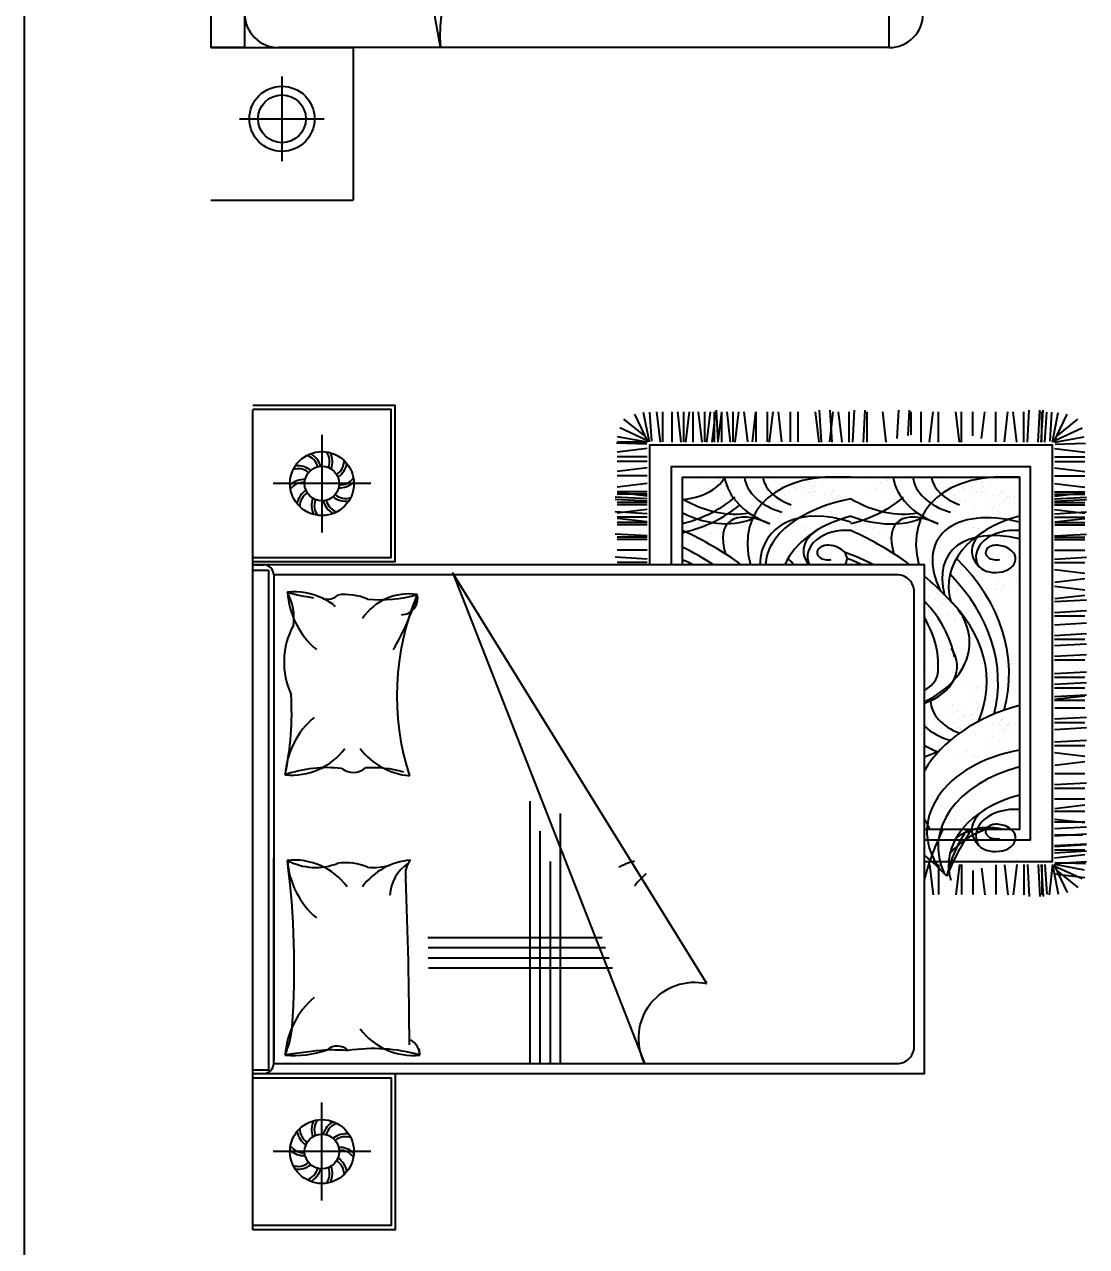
# Model space of a CAD drawing. Extents: x -42728 to 99010, y -18674 to 47645.
# Drawn here: x -1333 to 1798, y 23711 to 27313 of the extents above; entities that cross this region are included whole.
import ezdxf

# ---------------------------------------------------------------- set-up
doc = ezdxf.new("R2010")
doc.units = 0
doc.header["$LTSCALE"] = 100
doc.header["$MEASUREMENT"] = 0
for name, pattern in [('ACAD_ISO07W100', [3.5, 0.5, -3]), ('CENTER', [50.8, 31.75, -6.35, 6.35, -6.35]), ('DASHED', [0.75, 0.5, -0.25])]:
    doc.linetypes.add(name, pattern=pattern)
doc.layers.get('0').update_dxf_attribs({"linetype": 'CONTINUOUS'})
for name, color, linetype in [('2', 3, 'CONTINUOUS'), ('3', 4, 'CONTINUOUS'), ('4', 251, 'CONTINUOUS'), ('DIM', 3, 'CONTINUOUS'), ('DOOR', 3, 'CONTINUOUS'), ('FLOOR', 6, 'CONTINUOUS'), ('LAYER3', 4, 'CONTINUOUS'), ('家具', 223, 'CONTINUOUS'), ('家具线', 3, 'CONTINUOUS')]:
    doc.layers.add(name, color=color, linetype=linetype)
doc.styles.get("Standard").update_dxf_attribs({"font": 'ISOCP'})

# ---------------------------------------------------------------- blocks, each defined once
blk = doc.blocks.new('A$C0D7C730E')
at = {"layer": 'FLOOR'}
h = blk.add_hatch(dxfattribs=at)
h.set_pattern_fill('CROSS', color=256, scale=10, angle=1530, style=0)
h.set_pattern_definition([(270, (4442.88, 3781.37), (-63.5, -63.5), [31.75, -95.25]), (180, (4458.75, 3765.496), (-63.5, 63.5), [31.75, -95.25])])
h.paths.add_polyline_path([(1280, 1575, -0.1), (1280, 1975), (580, 1975, -0.1), (580, 1575)])
h = blk.add_hatch(dxfattribs=at)
h.set_pattern_fill('CROSS', color=256, scale=10, angle=1530, style=0)
h.set_pattern_definition([(270, (-1742.88, 3781.37), (63.5, -63.5), [31.75, -95.25]), (1e-14, (-1758.75, 3765.496), (63.5, 63.5), [31.75, -95.25])])
h.paths.add_polyline_path([(2120, 1575, -0.1), (2120, 1975), (1420, 1975, -0.1), (1420, 1575)])
at = {"layer": 'DIM'}
for p, q in [((0, 2100), (0, 1680)), ((450, 2100), (450, 1680)), ((450, 2000), (450, 2100)), ((2250, 2100), (450, 2100)), ((2250, 2100), (2250, 1680)), ((2250, 2000), (2250, 2100)), ((2700, 2100), (2700, 1680)), ((2250, 2000), (450, 2000)), ((800, 2000), (1900, 2000)), ((450, 100), (450, 1900)), ((2250, 1900), (2250, 100)), ((450, 1680), (0, 1680)), ((2250, 1680), (2700, 1680)), ((2150, 0), (550, 0))]:
    blk.add_line(p, q, dxfattribs=at)
for centre in [(240, 1890), (2460, 1890)]:
    blk.add_circle(centre, 96, dxfattribs=at)
for centre, start, end in [((550, 1900), 90, 180), ((2150, 1900), 0, 90), ((550, 100), 180, 270), ((2150, 100), 270, 0)]:
    blk.add_arc(centre, 100, start, end, dxfattribs=at)
at = {"layer": 'FLOOR'}
for p, q in [((240, 2014.8), (240, 1765.2)), ((2460, 2014.8), (2460, 1765.2)), ((580, 1975), (1280, 1975)), ((580, 1575), (580, 1975)), ((1280, 1975), (1280, 1575)), ((1280, 1975), (1280, 1575)), ((2120, 1975), (1420, 1975)), ((1420, 1975), (1420, 1575)), ((1420, 1975), (1420, 1575)), ((2120, 1575), (2120, 1975)), ((364.8, 1890), (115.2, 1890)), ((2335.2, 1890), (2584.8, 1890)), ((1280, 1575), (580, 1575)), ((1420, 1575), (2120, 1575)), ((696.8, 1226.3), (696.8, 41.4)), ((746, 1226.3), (746, 41.4)), ((1958.7, 1226.3), (1958.7, 41.4)), ((2007.9, 1226.3), (2007.9, 41.4)), ((613.4, 211.8), (2091.9, 211.8)), ((613.4, 147.7), (2091.9, 147.7)), ((450.3, 100), (2050.3, 100))]:
    blk.add_line(p, q, dxfattribs=at)
for points in [[(450, 1423, -0.025299), (1332, 1532.6, 0.19418), (817.7, 1160.8, 0.382536)], [(2255.2, 1423, 0.025299), (1373.3, 1532.6, -0.19418), (1887.5, 1160.8, -0.382536)]]:
    blk.add_lwpolyline(points, format="xyb", close=True, dxfattribs=at)
for centre in [(240, 1890), (2460, 1890)]:
    blk.add_circle(centre, 70.4, dxfattribs=at)
for centre, start, end in [((-410, 1775), 348.5788, 11.4212), ((2270, 1775), 168.5788, 191.4212), ((430, 1775), 348.5788, 11.4212), ((3110, 1775), 168.5788, 191.4212)]:
    blk.add_arc(centre, 1010, start, end, dxfattribs=at)
at = {"layer": 'DOOR', "insert": (1208.8, 1069.7), "char_height": 90, "width": 651.068, "attachment_point": 1}
blk.add_mtext('\\f黑体|b0|i0|c134|p2;1800X2000双人床', dxfattribs=at)
blk = doc.blocks.new('A$C3252733F')
at = {"layer": '3'}
for centre, radius, start, end in [((1171.3, 380.5), 194.3, 306.5711, 5.89), ((-165.1, -220.9), 637.3, 58.3499, 74.3137), ((337.8, 387.1), 204, 307.1197, 355.09), ((901.1, 433.8), 122.3, 213.628, 266.4744), ((984, 29.7), 194.3, 126.5711, 185.89), ((193.3, 29.7), 194.3, 140.9404, 153.7371), ((-17.1, 254.2), 245, 274.0129, 319.5811), ((555.6, 247.5), 245, 220.4189, 265.9871)]:
    blk.add_arc(centre, radius, start, end, dxfattribs=at)
at = {"layer": '3', "color": 3}
blk.add_arc((773.5, 254.2), 245, 274.0129, 319.5811, dxfattribs=at)
at = {"layer": '4'}
blk.add_lwpolyline([(1281.3, 24.1, 0.050095), (790.7, 9.8, 0.040806)], format="xyb", dxfattribs=at)
for centre, radius, start, end in [((1368, 343.6), 57, 93.4709, 148.5412), ((1841, 264.1), 495.6, 164.0243, 188.7071), ((1381.7, 156.1), 245, 94.0129, 98.3417), ((170.4, 367.6), 165.1, 171.2621, 235.7572), ((18.7, 346.2), 47.8, 359.7727, 103.8018), ((305.1, 1100.6), 768.1, 247.1832, 287.8888), ((-352, 286.7), 374.5, 353.8296, 16.4356), ((829.7, 418.2), 60.3, 229.0991, 281.3702), ((984, 387.2), 194.3, 184.3181, 233.4289), ((1379.6, -13024.1), 13393.9, 90.19521, 92.30211), ((847.3, 260.2), 329.9, 163.7954, 183.5554), ((628.3, 261.7), 183.4, 355.2233, 16.23), ((175.2, 180.8), 168.1, 157.017, 187.5368), ((476.7, 204), 54.7, 322.0833, 40.902), ((965.8, 180.8), 168.1, 157.017, 187.5368), ((1382.4, 157.2), 44.6, 134.4736, 222.1713), ((3710.5, 81.5), 2361.8, 177.3905, 178.8876), ((-24.9, 127.3), 45.9, 345.3506, 43.2684), ((345.1, 23.1), 194.3, 354.11, 53.4289), ((895.7, 127.5), 378.3, 173.4947, 199.1867), ((634.9, 93.4), 176.7, 331.7736, 21.6983), ((193.3, 29.7), 194.3, 153.7371, 185.89), ((2980, 264.5), 1636.4, 184.8098, 189.1892), ((1057.2, 28.4), 308.5, 355.3048, 18.6942), ((-496, 155.8), 517, 343.6046, 352.3273), ((1381.7, 247.5), 245, 220.4189, 265.9871), ((75.6, -127), 156.3, 81.5958, 118.9092), ((207, 226.6), 226.7, 241.3705, 294.9039), ((356.7, -833.5), 856.1, 77.7438, 93.6284), ((1251.9, -269.2), 294.8, 67.5179, 84.267)]:
    blk.add_arc(centre, radius, start, end, dxfattribs=at)
blk = doc.blocks.new('A$C7C467964')
at = {"layer": '2', "color": 1}
blk.add_line((2429.5, 0), (13.3, 0), dxfattribs=at)
at = {"layer": '3'}
for p, q in [((108.6, 2364.5), (92.2, 2451)), ((114.3, 2365.4), (110.9, 2454.9)), ((127.3, 2363.8), (137.8, 2452.7)), ((151.4, 2363.8), (151.4, 2452.7)), ((165, 2364.5), (165, 2452.5)), ((183.8, 2363.8), (194.3, 2452.7)), ((207.9, 2363.8), (207.9, 2452.7)), ((230.3, 2363.8), (240.8, 2452.7)), ((254.4, 2363.8), (254.4, 2452.7)), ((267, 2364.5), (256.5, 2452.7)), ((261.6, 2363.8), (261.6, 2452.7)), ((275.4, 2363.8), (270.1, 2457.9)), ((282.5, 2363.8), (277.3, 2457.9)), ((285.8, 2363.8), (285.8, 2452.7)), ((293, 2363.8), (293, 2452.7)), ((306.8, 2363.8), (317.3, 2452.7)), ((319.2, 2363.8), (314, 2457.9)), ((329.7, 2363.8), (329.7, 2452.7)), ((343.5, 2364.5), (333, 2452.7)), ((345.1, 2364.5), (345.1, 2452.5)), ((352.2, 2364.5), (352.2, 2452.5)), ((384.6, 2363.8), (379.4, 2457.9)), ((387.9, 2363.8), (387.9, 2452.7)), ((395.1, 2363.8), (395.1, 2452.7)), ((426.5, 2363.8), (426.5, 2452.7)), ((452.7, 2363.8), (447.5, 2457.9)), ((463.2, 2363.8), (463.2, 2452.7)), ((484.1, 2363.8), (494.6, 2452.7)), ((520.8, 2364.5), (510.3, 2452.7)), ((532.7, 2363.8), (543.2, 2452.7)), ((569.4, 2364.5), (558.9, 2452.7)), ((578.4, 2363.8), (573.2, 2457.9)), ((609.9, 2363.8), (604.6, 2457.9)), ((620.4, 2363.8), (620.4, 2452.7)), ((646.5, 2363.8), (641.3, 2457.9)), ((678, 2363.8), (672.7, 2457.9)), ((688.5, 2363.8), (688.5, 2452.7)), ((708.1, 2363.8), (702.8, 2457.9)), ((739.5, 2363.8), (734.2, 2457.9)), ((750, 2363.8), (750, 2452.7)), ((790.2, 2363.8), (784.9, 2457.9)), ((800.6, 2363.8), (800.6, 2452.7)), ((821.6, 2363.8), (816.4, 2457.9)), ((832.1, 2363.8), (832.1, 2452.7)), ((858.3, 2363.8), (853, 2457.9)), ((866, 2364.5), (855.5, 2452.7)), ((868.8, 2363.8), (868.8, 2452.7)), ((891.3, 2364.5), (891.3, 2452.5)), ((923.7, 2363.8), (918.4, 2457.9)), ((934.1, 2363.8), (934.1, 2452.7)), ((955.1, 2363.8), (949.8, 2457.9)), ((991.8, 2363.8), (986.5, 2457.9)), ((1002.2, 2363.8), (1002.2, 2452.7)), ((1023.2, 2363.8), (1033.7, 2452.7)), ((1059.9, 2364.5), (1049.4, 2452.7)), ((1085.1, 2364.5), (1085.1, 2452.5)), ((1117.5, 2363.8), (1112.3, 2457.9)), ((1128, 2363.8), (1128, 2452.7)), ((1159.4, 2363.8), (1159.4, 2452.7)), ((1187.8, 2364.5), (1177.3, 2452.7)), ((1196.1, 2363.8), (1196.1, 2452.7)), ((1219.3, 2363.8), (1229.7, 2452.7)), ((1227.5, 2363.8), (1227.5, 2452.7)), ((1247.4, 2363.8), (1242.2, 2457.9)), ((1268.4, 2363.8), (1263.1, 2457.9)), ((1297.3, 2363.8), (1292.1, 2457.9)), ((1299.8, 2363.8), (1294.6, 2457.9)), ((1309.8, 2363.8), (1309.8, 2452.7)), ((1318.3, 2363.8), (1313, 2457.9)), ((1333.9, 2363.8), (1323.4, 2452.7)), ((1349.7, 2363.8), (1344.5, 2457.9)), ((1346.9, 2365.4), (1350.4, 2454.9)), ((1352.6, 2364.5), (1369.1, 2451)), ((1381.1, 2363.8), (1391.6, 2452.7)), ((90.4, 2369.9), (40.3, 2432.4)), ((103.1, 2364.6), (66.5, 2444.6)), ((1265.9, 2363.8), (1265.9, 2447.4)), ((1358.1, 2364.6), (1394.8, 2444.6)), ((1370.9, 2369.9), (1421, 2432.4)), ((108.3, 2361.5), (25.7, 2400.3)), ((1352.9, 2361.5), (1435.6, 2400.3)), ((105.3, 2350.5), (19.4, 2355.7)), ((108, 2357.2), (20.8, 2374.6)), ((1353.2, 2357.2), (1440.4, 2374.6)), ((1353.2, 2357.9), (1442.1, 2347.4)), ((108.1, 2324.5), (13.9, 2329.8)), ((108.1, 2315.1), (13.9, 2320.3)), ((108.1, 2325.6), (19.2, 2325.6)), ((108.1, 2335), (20.3, 2341.1)), ((1353.2, 2335), (1440.9, 2341.1)), ((1353.2, 2324.5), (1447.3, 2329.8)), ((1353.2, 2325.6), (1442.1, 2325.6)), ((1353.2, 2325.6), (1442.1, 2325.6)), ((1353.2, 2315.1), (1447.3, 2320.3)), ((108.1, 2283.7), (13.9, 2288.9)), ((108.1, 2273.2), (19.2, 2273.2)), ((1353.2, 2283.7), (1447.3, 2288.9)), ((1353.2, 2273.2), (1442.1, 2273.2)), ((108.1, 2252.2), (19.2, 2241.8)), ((269.1, 2245.4), (269.1, 2245.4)), ((272.9, 2239.9), (272.9, 2239.9)), ((284.1, 2234.4), (284.1, 2234.4)), ((289.9, 2244.4), (289.9, 2244.4)), ((297.2, 2240.5), (297.2, 2240.5)), ((514.8, 2251.6), (514.8, 2251.6)), ((518.8, 2250), (518.8, 2250)), ((526.1, 2246.1), (526.1, 2246.1)), ((941.5, 2245.4), (941.5, 2245.4)), ((945.2, 2239.9), (945.2, 2239.9)), ((956.5, 2234.4), (956.5, 2234.4)), ((962.3, 2244.4), (962.3, 2244.4)), ((969.6, 2240.5), (969.6, 2240.5)), ((1337.2, 2251.6), (1337.2, 2251.6)), ((1341.1, 2250), (1341.1, 2250)), ((1348.5, 2246.1), (1348.5, 2246.1)), ((1353.2, 2252.2), (1442.1, 2241.8)), ((107.3, 2215.6), (19.2, 2226)), ((249.8, 2211.6), (249.8, 2211.6)), ((253.6, 2209.1), (253.6, 2209.1)), ((253.6, 2206.1), (253.6, 2206.1)), ((257.4, 2203.6), (257.4, 2203.6)), ((264.8, 2200.6), (264.8, 2200.6)), ((265, 2227.3), (265, 2227.3)), ((267.4, 2231.2), (267.4, 2231.2)), ((268.6, 2198.1), (268.6, 2198.1)), ((268.7, 2221.8), (268.7, 2221.8)), ((270.6, 2228.4), (270.6, 2228.4)), ((271.1, 2225.7), (271.1, 2225.7)), ((274.4, 2222.9), (274.4, 2222.9)), ((277.3, 2212.9), (277.3, 2212.9)), ((280, 2216.3), (280, 2216.3)), ((281, 2207.4), (281, 2207.4)), ((282.4, 2220.1), (282.4, 2220.1)), ((285.6, 2217.3), (285.6, 2217.3)), ((292.3, 2201.9), (292.3, 2201.9)), ((313.7, 2199.7), (313.7, 2199.7)), ((316.1, 2203.6), (316.1, 2203.6)), ((317.9, 2217.8), (317.9, 2217.8)), ((319.4, 2200.8), (319.4, 2200.8)), ((531.3, 2210.8), (531.3, 2210.8)), ((533.8, 2214.6), (533.8, 2214.6)), ((535.5, 2228.8), (535.5, 2228.8)), ((537, 2211.8), (537, 2211.8)), ((542.6, 2205.2), (542.6, 2205.2)), ((545, 2209.1), (545, 2209.1)), ((546.8, 2223.3), (546.8, 2223.3)), ((548.3, 2206.3), (548.3, 2206.3)), ((922.2, 2211.6), (922.2, 2211.6)), ((926, 2209.1), (926, 2209.1)), ((926, 2206.1), (926, 2206.1)), ((929.7, 2203.6), (929.7, 2203.6)), ((937.2, 2200.6), (937.2, 2200.6)), ((937.3, 2227.3), (937.3, 2227.3)), ((939.7, 2231.2), (939.7, 2231.2)), ((941, 2198.1), (941, 2198.1)), ((941.1, 2221.8), (941.1, 2221.8)), ((943, 2228.4), (943, 2228.4)), ((943.5, 2225.7), (943.5, 2225.7)), ((946.8, 2222.9), (946.8, 2222.9)), ((949.6, 2212.9), (949.6, 2212.9)), ((952.3, 2216.3), (952.3, 2216.3)), ((953.4, 2207.4), (953.4, 2207.4)), ((954.7, 2220.1), (954.7, 2220.1)), ((958, 2217.3), (958, 2217.3)), ((964.6, 2201.9), (964.6, 2201.9)), ((986.1, 2199.7), (986.1, 2199.7)), ((988.5, 2203.6), (988.5, 2203.6)), ((990.3, 2217.8), (990.3, 2217.8)), ((991.8, 2200.8), (991.8, 2200.8)), ((1353.7, 2210.8), (1353.7, 2210.8)), ((1353.9, 2215.6), (1442.1, 2226)), ((1356.1, 2214.6), (1356.1, 2214.6)), ((1357.9, 2228.8), (1357.9, 2228.8)), ((1359.4, 2211.8), (1359.4, 2211.8)), ((1365, 2205.2), (1365, 2205.2)), ((1367.4, 2209.1), (1367.4, 2209.1)), ((1369.1, 2223.3), (1369.1, 2223.3)), ((1370.6, 2206.3), (1370.6, 2206.3)), ((107.3, 2190.3), (19.3, 2190.3)), ((229.9, 2178.2), (229.9, 2178.2)), ((237.2, 2174.3), (237.2, 2174.3)), ((263, 2186.4), (263, 2186.4)), ((266.8, 2180.9), (266.8, 2180.9)), ((278, 2175.3), (278, 2175.3)), ((298.6, 2184), (298.6, 2184)), ((302.4, 2181.5), (302.4, 2181.5)), ((326, 2185.3), (326, 2185.3)), ((334.9, 2167.1), (334.9, 2167.1)), ((342.2, 2163.3), (342.2, 2163.3)), ((516.2, 2195.1), (516.2, 2195.1)), ((520, 2192.6), (520, 2192.6)), ((527.5, 2189.5), (527.5, 2189.5)), ((529.4, 2169.8), (529.4, 2169.8)), ((531.3, 2187), (531.3, 2187)), ((540.7, 2164.3), (540.7, 2164.3)), ((543.7, 2196.4), (543.7, 2196.4)), ((554.9, 2190.9), (554.9, 2190.9)), ((806.4, 2178.4), (806.4, 2178.4)), ((806.4, 2178.4), (806.4, 2178.4)), ((806.4, 2178.4), (806.4, 2178.4)), ((813.7, 2174.5), (813.7, 2174.5)), ((813.7, 2174.5), (813.7, 2174.5)), ((813.7, 2174.5), (813.7, 2174.5)), ((902.2, 2178.2), (902.2, 2178.2)), ((909.6, 2174.3), (909.6, 2174.3)), ((935.4, 2186.4), (935.4, 2186.4)), ((939.1, 2180.9), (939.1, 2180.9)), ((950.4, 2175.3), (950.4, 2175.3)), ((971, 2184), (971, 2184)), ((974.7, 2181.5), (974.7, 2181.5)), ((998.4, 2185.3), (998.4, 2185.3)), ((1007.3, 2167.1), (1007.3, 2167.1)), ((1014.6, 2163.3), (1014.6, 2163.3)), ((1338.6, 2195.1), (1338.6, 2195.1)), ((1342.4, 2192.6), (1342.4, 2192.6)), ((1349.8, 2189.5), (1349.8, 2189.5)), ((1351.8, 2169.8), (1351.8, 2169.8)), ((1353.6, 2187), (1353.6, 2187)), ((1353.9, 2190.3), (1441.9, 2190.3)), ((1363, 2164.3), (1363, 2164.3)), ((1366, 2196.4), (1366, 2196.4)), ((1377.3, 2190.9), (1377.3, 2190.9)), ((97.1, 2148.7), (19.2, 2157.9)), ((218.6, 2139.5), (218.6, 2139.5)), ((222.9, 2155.5), (222.9, 2155.5)), ((226, 2135.7), (226, 2135.7)), ((226.6, 2150), (226.6, 2150)), ((237, 2128.5), (237, 2128.5)), ((237.9, 2144.5), (237.9, 2144.5)), ((240.6, 2152.8), (240.6, 2152.8)), ((244.3, 2147.2), (244.3, 2147.2)), ((250.3, 2156.8), (250.3, 2156.8)), ((252.4, 2128.5), (252.4, 2128.5)), ((253.7, 2133.5), (253.7, 2133.5)), ((254.1, 2151.3), (254.1, 2151.3)), ((255.6, 2141.7), (255.6, 2141.7)), ((256.1, 2137.3), (256.1, 2137.3)), ((257.9, 2151.6), (257.9, 2151.6)), ((259.4, 2134.5), (259.4, 2134.5)), ((265.3, 2145.8), (265.3, 2145.8)), ((271.7, 2127.9), (271.7, 2127.9)), ((299.1, 2129.2), (299.1, 2129.2)), ((311.8, 2158.8), (311.8, 2158.8)), ((361.2, 2126.3), (361.2, 2126.3)), ((362.9, 2140.5), (362.9, 2140.5)), ((489.3, 2139), (489.3, 2139)), ((500.5, 2133.4), (500.5, 2133.4)), ((506.9, 2136.2), (506.9, 2136.2)), ((516.7, 2140.3), (516.7, 2140.3)), ((518.2, 2130.7), (518.2, 2130.7)), ((528, 2134.8), (528, 2134.8)), ((830.2, 2133.7), (830.2, 2133.7)), ((830.2, 2133.7), (830.2, 2133.7)), ((830.2, 2133.7), (830.2, 2133.7)), ((832.6, 2137.5), (832.6, 2137.5)), ((832.6, 2137.5), (832.6, 2137.5)), ((832.6, 2137.5), (832.6, 2137.5)), ((834.4, 2151.8), (834.4, 2151.8)), ((834.4, 2151.8), (834.4, 2151.8)), ((834.4, 2151.8), (834.4, 2151.8)), ((835.9, 2134.7), (835.9, 2134.7)), ((835.9, 2134.7), (835.9, 2134.7)), ((835.9, 2134.7), (835.9, 2134.7)), ((891, 2139.5), (891, 2139.5)), ((895.3, 2155.5), (895.3, 2155.5)), ((898.3, 2135.7), (898.3, 2135.7)), ((899, 2150), (899, 2150)), ((909.3, 2128.5), (909.3, 2128.5)), ((910.3, 2144.5), (910.3, 2144.5)), ((912.9, 2152.8), (912.9, 2152.8)), ((916.7, 2147.2), (916.7, 2147.2)), ((922.7, 2156.8), (922.7, 2156.8)), ((924.7, 2128.5), (924.7, 2128.5)), ((926.1, 2133.5), (926.1, 2133.5)), ((926.4, 2151.3), (926.4, 2151.3)), ((927.9, 2141.7), (927.9, 2141.7)), ((928.5, 2137.3), (928.5, 2137.3)), ((930.2, 2151.6), (930.2, 2151.6)), ((931.8, 2134.5), (931.8, 2134.5)), ((937.7, 2145.8), (937.7, 2145.8)), ((944, 2127.9), (944, 2127.9)), ((971.4, 2129.2), (971.4, 2129.2)), ((984.1, 2158.8), (984.1, 2158.8)), ((1033.5, 2126.3), (1033.5, 2126.3)), ((1035.3, 2140.5), (1035.3, 2140.5)), ((1311.6, 2139), (1311.6, 2139)), ((1322.9, 2133.4), (1322.9, 2133.4)), ((1329.3, 2136.2), (1329.3, 2136.2)), ((1339.1, 2140.3), (1339.1, 2140.3)), ((1340.6, 2130.7), (1340.6, 2130.7)), ((1350.3, 2134.8), (1350.3, 2134.8)), ((1364.2, 2148.7), (1442.1, 2157.9)), ((90.1, 2122.2), (19.3, 2122.2)), ((108.1, 2089.5), (19.3, 2089.5)), ((206.9, 2112.5), (206.9, 2112.5)), ((213.5, 2097), (213.5, 2097)), ((238.6, 2117.8), (238.6, 2117.8)), ((240.7, 2123), (240.7, 2123)), ((242.4, 2115.3), (242.4, 2115.3)), ((242.5, 2094.8), (242.5, 2094.8)), ((244.9, 2098.7), (244.9, 2098.7)), ((246.6, 2112.9), (246.6, 2112.9)), ((248.1, 2095.9), (248.1, 2095.9)), ((251.8, 2092.5), (251.8, 2092.5)), ((252, 2117.5), (252, 2117.5)), ((259.7, 2124.6), (259.7, 2124.6)), ((266, 2119.1), (266, 2119.1)), ((280.4, 2101.9), (280.4, 2101.9)), ((285.7, 2100.9), (285.7, 2100.9)), ((289.3, 2125.2), (289.3, 2125.2)), ((343.6, 2106.7), (343.6, 2106.7)), ((347.4, 2104.2), (347.4, 2104.2)), ((358.7, 2122.4), (358.7, 2122.4)), ((364.4, 2123.5), (364.4, 2123.5)), ((371, 2108.1), (371, 2108.1)), ((503.4, 2112), (503.4, 2112)), ((514.6, 2106.4), (514.6, 2106.4)), ((605, 2111.9), (605, 2111.9)), ((612.4, 2108.1), (612.4, 2108.1)), ((815.1, 2118), (815.1, 2118)), ((815.1, 2118), (815.1, 2118)), ((815.1, 2118), (815.1, 2118)), ((818.9, 2115.5), (818.9, 2115.5)), ((818.9, 2115.5), (818.9, 2115.5)), ((818.9, 2115.5), (818.9, 2115.5)), ((828.3, 2092.7), (828.3, 2092.7)), ((828.3, 2092.7), (828.3, 2092.7)), ((828.3, 2092.7), (828.3, 2092.7)), ((842.5, 2119.3), (842.5, 2119.3)), ((842.5, 2119.3), (842.5, 2119.3)), ((842.5, 2119.3), (842.5, 2119.3)), ((879.2, 2112.5), (879.2, 2112.5)), ((885.9, 2097), (885.9, 2097)), ((911, 2117.8), (911, 2117.8)), ((913.1, 2123), (913.1, 2123)), ((914.7, 2115.3), (914.7, 2115.3)), ((914.8, 2094.8), (914.8, 2094.8)), ((917.2, 2098.7), (917.2, 2098.7)), ((919, 2112.9), (919, 2112.9)), ((920.5, 2095.9), (920.5, 2095.9)), ((924.1, 2092.5), (924.1, 2092.5)), ((924.3, 2117.5), (924.3, 2117.5)), ((932.1, 2124.6), (932.1, 2124.6)), ((938.4, 2119.1), (938.4, 2119.1)), ((952.7, 2101.9), (952.7, 2101.9)), ((958.1, 2100.9), (958.1, 2100.9)), ((961.7, 2125.2), (961.7, 2125.2)), ((1016, 2106.7), (1016, 2106.7)), ((1019.8, 2104.2), (1019.8, 2104.2)), ((1031.1, 2122.4), (1031.1, 2122.4)), ((1036.8, 2123.5), (1036.8, 2123.5)), ((1043.4, 2108.1), (1043.4, 2108.1)), ((1197.4, 2111.9), (1197.4, 2111.9)), ((1204.7, 2108.1), (1204.7, 2108.1)), ((1325.7, 2112), (1325.7, 2112)), ((1337, 2106.4), (1337, 2106.4)), ((1353.2, 2089.5), (1441.9, 2089.5)), ((1371.1, 2122.2), (1441.9, 2122.2)), ((108.1, 2083.3), (19.2, 2072.8)), ((211.6, 2061.7), (211.6, 2061.7)), ((227.3, 2079.1), (227.3, 2079.1)), ((229.3, 2058.9), (229.3, 2058.9)), ((231.1, 2076.6), (231.1, 2076.6)), ((239.1, 2063), (239.1, 2063)), ((240.5, 2053.9), (240.5, 2053.9)), ((254.8, 2080.5), (254.8, 2080.5)), ((261.1, 2068.1), (261.1, 2068.1)), ((264.9, 2065.6), (264.9, 2065.6)), ((276.2, 2083.8), (276.2, 2083.8)), ((278.6, 2087.7), (278.6, 2087.7)), ((281.9, 2084.9), (281.9, 2084.9)), ((288.5, 2069.4), (288.5, 2069.4)), ((356.8, 2081.5), (356.8, 2081.5)), ((541.3, 2078.8), (541.3, 2078.8)), ((548.6, 2074.9), (548.6, 2074.9)), ((560, 2073.3), (560, 2073.3)), ((567.4, 2069.4), (567.4, 2069.4)), ((628.9, 2067.2), (628.9, 2067.2)), ((631.3, 2071.1), (631.3, 2071.1)), ((633, 2085.3), (633, 2085.3)), ((634.6, 2068.3), (634.6, 2068.3)), ((788.1, 2061.9), (788.1, 2061.9)), ((788.1, 2061.9), (788.1, 2061.9)), ((788.1, 2061.9), (788.1, 2061.9)), ((805.8, 2059.1), (805.8, 2059.1)), ((805.8, 2059.1), (805.8, 2059.1)), ((805.8, 2059.1), (805.8, 2059.1)), ((815.6, 2063.2), (815.6, 2063.2)), ((815.6, 2063.2), (815.6, 2063.2)), ((815.6, 2063.2), (815.6, 2063.2)), ((881.1, 2062.4), (881.1, 2062.4)), ((884, 2061.7), (884, 2061.7)), ((899.7, 2079.1), (899.7, 2079.1)), ((901.7, 2058.9), (901.7, 2058.9)), ((903.5, 2076.6), (903.5, 2076.6)), ((911.4, 2063), (911.4, 2063)), ((912.9, 2053.9), (912.9, 2053.9)), ((927.1, 2080.5), (927.1, 2080.5)), ((933.5, 2068.1), (933.5, 2068.1)), ((937.2, 2065.6), (937.2, 2065.6)), ((948.6, 2083.8), (948.6, 2083.8)), ((951, 2087.7), (951, 2087.7)), ((954.3, 2084.9), (954.3, 2084.9)), ((960.9, 2069.4), (960.9, 2069.4)), ((1029.2, 2081.5), (1029.2, 2081.5)), ((1221.2, 2067.2), (1221.2, 2067.2)), ((1223.6, 2071.1), (1223.6, 2071.1)), ((1225.4, 2085.3), (1225.4, 2085.3)), ((1226.9, 2068.3), (1226.9, 2068.3)), ((1353.2, 2083.3), (1442.1, 2072.8)), ((1363.6, 2078.8), (1363.6, 2078.8)), ((1371, 2074.9), (1371, 2074.9)), ((1382.4, 2073.3), (1382.4, 2073.3)), ((1389.7, 2069.4), (1389.7, 2069.4)), ((108.1, 2021.4), (19.3, 2021.4)), ((218.1, 2020.3), (218.1, 2020.3)), ((225.7, 2034.7), (225.7, 2034.7)), ((227.8, 2024.3), (227.8, 2024.3)), ((274.3, 2042.9), (274.3, 2042.9)), ((316.7, 2050.6), (316.7, 2050.6)), ((330.8, 2023.6), (330.8, 2023.6)), ((334.3, 2047.9), (334.3, 2047.9)), ((344.1, 2051.9), (344.1, 2051.9)), ((550, 2018.4), (550, 2018.4)), ((565.1, 2034.1), (565.1, 2034.1)), ((567.5, 2038), (567.5, 2038)), ((569.3, 2052.2), (569.3, 2052.2)), ((570.8, 2035.2), (570.8, 2035.2)), ((577.4, 2019.7), (577.4, 2019.7)), ((583.9, 2028.6), (583.9, 2028.6)), ((586.3, 2032.5), (586.3, 2032.5)), ((588, 2046.7), (588, 2046.7)), ((589.5, 2029.7), (589.5, 2029.7)), ((613.8, 2051.5), (613.8, 2051.5)), ((617.5, 2049), (617.5, 2049)), ((626.9, 2026.3), (626.9, 2026.3)), ((641.2, 2052.9), (641.2, 2052.9)), ((802.2, 2034.9), (802.2, 2034.9)), ((802.2, 2034.9), (802.2, 2034.9)), ((802.2, 2034.9), (802.2, 2034.9)), ((890.4, 2020.3), (890.4, 2020.3)), ((898.1, 2034.7), (898.1, 2034.7)), ((900.2, 2024.3), (900.2, 2024.3)), ((946.6, 2042.9), (946.6, 2042.9)), ((989, 2050.6), (989, 2050.6)), ((1003.1, 2023.6), (1003.1, 2023.6)), ((1006.7, 2047.9), (1006.7, 2047.9)), ((1016.5, 2051.9), (1016.5, 2051.9)), ((1176.2, 2028.6), (1176.2, 2028.6)), ((1178.6, 2032.5), (1178.6, 2032.5)), ((1180.4, 2046.7), (1180.4, 2046.7)), ((1181.9, 2029.7), (1181.9, 2029.7)), ((1206.1, 2051.5), (1206.1, 2051.5)), ((1209.9, 2049), (1209.9, 2049)), ((1219.3, 2026.3), (1219.3, 2026.3)), ((1233.5, 2052.9), (1233.5, 2052.9)), ((1353.2, 2021.4), (1441.9, 2021.4)), ((1372.4, 2018.4), (1372.4, 2018.4)), ((1387.5, 2034.1), (1387.5, 2034.1)), ((1389.9, 2038), (1389.9, 2038)), ((1391.6, 2052.2), (1391.6, 2052.2)), ((1393.2, 2035.2), (1393.2, 2035.2)), ((1399.8, 2019.7), (1399.8, 2019.7)), ((108.1, 1995.4), (19.2, 2005.9)), ((214.5, 1996), (214.5, 1996)), ((234.1, 2012), (234.1, 2012)), ((248.2, 1985), (248.2, 1985)), ((251.8, 2009.2), (251.8, 2009.2)), ((261.6, 2013.3), (261.6, 2013.3)), ((553.8, 2015.9), (553.8, 2015.9)), ((563.2, 1993.2), (563.2, 1993.2)), ((568.7, 2012.9), (568.7, 2012.9)), ((572.5, 2010.4), (572.5, 2010.4)), ((581.9, 1987.7), (581.9, 1987.7)), ((586.8, 1995.4), (586.8, 1995.4)), ((596.2, 2014.2), (596.2, 2014.2)), ((604.5, 1992.7), (604.5, 1992.7)), ((614.2, 1996.7), (614.2, 1996.7)), ((759.2, 2016.8), (759.2, 2016.8)), ((759.2, 2016.8), (759.2, 2016.8)), ((759.2, 2016.8), (759.2, 2016.8)), ((759.2, 2016.8), (759.2, 2016.8)), ((759.2, 2016.8), (759.2, 2016.8)), ((759.2, 2016.8), (759.2, 2016.8)), ((766.6, 2012.9), (766.6, 2012.9)), ((766.6, 2012.9), (766.6, 2012.9)), ((766.6, 2012.9), (766.6, 2012.9)), ((766.6, 2012.9), (766.6, 2012.9)), ((766.6, 2012.9), (766.6, 2012.9)), ((766.6, 2012.9), (766.6, 2012.9)), ((769, 2009.1), (769, 2009.1)), ((776.4, 2005.2), (776.4, 2005.2)), ((787.2, 1990.2), (787.2, 1990.2)), ((787.2, 1990.2), (787.2, 1990.2)), ((787.2, 1990.2), (787.2, 1990.2)), ((787.2, 1990.2), (787.2, 1990.2)), ((787.2, 1990.2), (787.2, 1990.2)), ((787.2, 1990.2), (787.2, 1990.2)), ((797, 1982.4), (797, 1982.4)), ((886.8, 1996), (886.8, 1996)), ((906.5, 2012), (906.5, 2012)), ((920.6, 1985), (920.6, 1985)), ((924.2, 2009.2), (924.2, 2009.2)), ((933.9, 2013.3), (933.9, 2013.3)), ((1174.3, 1987.7), (1174.3, 1987.7)), ((1179.2, 1995.4), (1179.2, 1995.4)), ((1188.5, 2014.2), (1188.5, 2014.2)), ((1196.8, 1992.7), (1196.8, 1992.7)), ((1206.6, 1996.7), (1206.6, 1996.7)), ((1353.2, 1995.4), (1442.1, 2005.9)), ((1376.1, 2015.9), (1376.1, 2015.9)), ((1385.5, 1993.2), (1385.5, 1993.2)), ((1391.1, 2012.9), (1391.1, 2012.9)), ((1394.9, 2010.4), (1394.9, 2010.4)), ((108.1, 1970.2), (19.3, 1970.2)), ((785.5, 1976), (785.5, 1976)), ((785.5, 1976), (785.5, 1976)), ((785.5, 1976), (785.5, 1976)), ((785.5, 1976), (785.5, 1976)), ((785.5, 1976), (785.5, 1976)), ((785.5, 1976), (785.5, 1976)), ((88.8, 1931.6), (13.9, 1935.8)), ((86.9, 1941), (19.2, 1941)), ((207.4, 1935.3), (207.4, 1935.3)), ((214.7, 1931.4), (214.7, 1931.4)), ((97.7, 1899.7), (13.9, 1904.3)), ((216.1, 1874.9), (216.1, 1874.9)), ((218.6, 1880.1), (218.6, 1880.1)), ((220.4, 1886.6), (220.4, 1886.6)), ((226, 1876.2), (226, 1876.2)), ((231.2, 1890.6), (231.2, 1890.6)), ((233.6, 1894.4), (233.6, 1894.4)), ((235.4, 1908.7), (235.4, 1908.7)), ((236.9, 1891.7), (236.9, 1891.7)), ((243.5, 1876.2), (243.5, 1876.2)), ((350, 1891.1), (350, 1891.1)), ((357.3, 1887.3), (357.3, 1887.3)), ((216.2, 1868.5), (216.2, 1868.5)), ((218.6, 1872.4), (218.6, 1872.4)), ((219.9, 1872.4), (219.9, 1872.4)), ((221.9, 1869.6), (221.9, 1869.6)), ((228.5, 1854.1), (228.5, 1854.1)), ((229.3, 1849.6), (229.3, 1849.6)), ((244.9, 1839.2), (244.9, 1839.2)), ((246.6, 1853.5), (246.6, 1853.5)), ((320, 1852.5), (320, 1852.5)), ((327.3, 1848.6), (327.3, 1848.6)), ((331.2, 1858), (331.2, 1858)), ((338.5, 1854.1), (338.5, 1854.1)), ((373.8, 1846.4), (373.8, 1846.4)), ((376.2, 1850.3), (376.2, 1850.3)), ((378, 1864.5), (378, 1864.5)), ((379.5, 1847.5), (379.5, 1847.5)), ((108.1, 1800.3), (13.9, 1805.6)), ((108.1, 1810.8), (19.2, 1810.8)), ((214.2, 1827.6), (214.2, 1827.6)), ((216.6, 1820.1), (216.6, 1820.1)), ((242.5, 1835.4), (242.5, 1835.4)), ((248.1, 1836.5), (248.1, 1836.5)), ((254.8, 1821), (254.8, 1821)), ((343.8, 1807.8), (343.8, 1807.8)), ((346.2, 1811.6), (346.2, 1811.6)), ((347.9, 1825.9), (347.9, 1825.9)), ((349.5, 1808.9), (349.5, 1808.9)), ((355, 1813.3), (355, 1813.3)), ((357.4, 1817.2), (357.4, 1817.2)), ((358.7, 1830.7), (358.7, 1830.7)), ((359.2, 1831.4), (359.2, 1831.4)), ((360.7, 1814.4), (360.7, 1814.4)), ((362.5, 1828.2), (362.5, 1828.2)), ((371.8, 1805.5), (371.8, 1805.5)), ((386.1, 1832), (386.1, 1832)), ((108.1, 1768.9), (13.9, 1774.1)), ((328.7, 1792.1), (328.7, 1792.1)), ((331.7, 1774.6), (331.7, 1774.6)), ((332.4, 1789.6), (332.4, 1789.6)), ((339.9, 1797.6), (339.9, 1797.6)), ((341.8, 1766.8), (341.8, 1766.8)), ((343.7, 1795.1), (343.7, 1795.1)), ((349.4, 1771.9), (349.4, 1771.9)), ((353.1, 1772.4), (353.1, 1772.4)), ((356.1, 1793.4), (356.1, 1793.4)), ((359.2, 1775.9), (359.2, 1775.9)), ((367.3, 1798.9), (367.3, 1798.9)), ((108.1, 1758.4), (19.2, 1758.4)), ((108.1, 1737.5), (19.2, 1727)), ((265, 1730.6), (265, 1730.6)), ((267.4, 1734.5), (267.4, 1734.5)), ((269.1, 1748.7), (269.1, 1748.7)), ((270.6, 1731.7), (270.6, 1731.7)), ((272.9, 1743.2), (272.9, 1743.2)), ((284.1, 1737.7), (284.1, 1737.7)), ((289.9, 1747.7), (289.9, 1747.7)), ((297.2, 1743.8), (297.2, 1743.8)), ((108.1, 1707.6), (13.9, 1702.3)), ((107.3, 1700.8), (19.2, 1711.3)), ((249.8, 1714.9), (249.8, 1714.9)), ((253.6, 1712.4), (253.6, 1712.4)), ((253.6, 1709.4), (253.6, 1709.4)), ((257.4, 1706.9), (257.4, 1706.9)), ((264.8, 1703.9), (264.8, 1703.9)), ((268.6, 1701.4), (268.6, 1701.4)), ((268.7, 1725.1), (268.7, 1725.1)), ((271.1, 1728.9), (271.1, 1728.9)), ((274.4, 1726.2), (274.4, 1726.2)), ((277.3, 1716.2), (277.3, 1716.2)), ((280, 1719.6), (280, 1719.6)), ((281, 1710.7), (281, 1710.7)), ((282.4, 1723.4), (282.4, 1723.4)), ((285.6, 1720.6), (285.6, 1720.6)), ((292.3, 1705.2), (292.3, 1705.2)), ((313.7, 1703), (313.7, 1703)), ((316.1, 1706.9), (316.1, 1706.9)), ((317.9, 1721.1), (317.9, 1721.1)), ((319.4, 1704.1), (319.4, 1704.1)), ((108.1, 1676.1), (13.9, 1670.9)), ((108.1, 1669.4), (19.2, 1658.9)), ((222.9, 1658.8), (222.9, 1658.8)), ((229.9, 1681.5), (229.9, 1681.5)), ((237.2, 1677.6), (237.2, 1677.6)), ((250.3, 1660.1), (250.3, 1660.1)), ((263, 1689.7), (263, 1689.7)), ((266.8, 1684.1), (266.8, 1684.1)), ((278, 1678.6), (278, 1678.6)), ((298.6, 1687.3), (298.6, 1687.3)), ((302.4, 1684.8), (302.4, 1684.8)), ((311.8, 1662.1), (311.8, 1662.1)), ((326, 1688.6), (326, 1688.6)), ((334.9, 1670.4), (334.9, 1670.4)), ((342.2, 1666.6), (342.2, 1666.6)), ((218.6, 1642.8), (218.6, 1642.8)), ((226, 1639), (226, 1639)), ((226.6, 1653.3), (226.6, 1653.3)), ((237, 1631.8), (237, 1631.8)), ((237.9, 1647.8), (237.9, 1647.8)), ((238.6, 1621.1), (238.6, 1621.1)), ((240.6, 1656), (240.6, 1656)), ((240.7, 1626.3), (240.7, 1626.3)), ((244.3, 1650.5), (244.3, 1650.5)), ((252.4, 1631.8), (252.4, 1631.8)), ((253.7, 1636.8), (253.7, 1636.8)), ((254.1, 1654.6), (254.1, 1654.6)), ((255.6, 1645), (255.6, 1645)), ((256.1, 1640.6), (256.1, 1640.6)), ((257.9, 1654.9), (257.9, 1654.9)), ((259.4, 1637.8), (259.4, 1637.8)), ((259.7, 1627.9), (259.7, 1627.9)), ((265.3, 1649.1), (265.3, 1649.1)), ((266, 1622.4), (266, 1622.4)), ((271.7, 1631.2), (271.7, 1631.2)), ((289.3, 1628.4), (289.3, 1628.4)), ((299.1, 1632.5), (299.1, 1632.5)), ((358.7, 1625.7), (358.7, 1625.7)), ((361.2, 1629.6), (361.2, 1629.6)), ((362.9, 1643.8), (362.9, 1643.8)), ((364.4, 1626.8), (364.4, 1626.8)), ((107.3, 1607.4), (19.3, 1607.4)), ((107.3, 1585.3), (19.3, 1585.3)), ((206.9, 1615.8), (206.9, 1615.8)), ((213.5, 1600.3), (213.5, 1600.3)), ((242.4, 1618.6), (242.4, 1618.6)), ((242.5, 1598.1), (242.5, 1598.1)), ((244.9, 1602), (244.9, 1602)), ((246.6, 1616.2), (246.6, 1616.2)), ((248.1, 1599.2), (248.1, 1599.2)), ((251.8, 1595.8), (251.8, 1595.8)), ((252, 1620.8), (252, 1620.8)), ((276.2, 1587.1), (276.2, 1587.1)), ((278.6, 1590.9), (278.6, 1590.9)), ((280.4, 1605.2), (280.4, 1605.2)), ((281.9, 1588.2), (281.9, 1588.2)), ((285.7, 1604.2), (285.7, 1604.2)), ((343.6, 1610), (343.6, 1610)), ((347.4, 1607.5), (347.4, 1607.5)), ((371, 1611.3), (371, 1611.3)), ((107.3, 1560), (19.2, 1549.5)), ((211.6, 1565), (211.6, 1565)), ((227.3, 1582.4), (227.3, 1582.4)), ((229.3, 1562.2), (229.3, 1562.2)), ((231.1, 1579.9), (231.1, 1579.9)), ((239.1, 1566.3), (239.1, 1566.3)), ((240.5, 1557.2), (240.5, 1557.2)), ((254.8, 1583.7), (254.8, 1583.7)), ((261.1, 1571.4), (261.1, 1571.4)), ((264.9, 1568.9), (264.9, 1568.9)), ((288.5, 1572.7), (288.5, 1572.7)), ((316.7, 1553.9), (316.7, 1553.9)), ((334.3, 1551.2), (334.3, 1551.2)), ((344.1, 1555.2), (344.1, 1555.2)), ((356.8, 1584.8), (356.8, 1584.8)), ((108.1, 1523.3), (19.2, 1533.8)), ((107.3, 1517.1), (19.3, 1517.1)), ((218.1, 1523.6), (218.1, 1523.6)), ((225.7, 1538), (225.7, 1538)), ((227.8, 1527.6), (227.8, 1527.6)), ((234.1, 1515.3), (234.1, 1515.3)), ((261.6, 1516.6), (261.6, 1516.6)), ((274.3, 1546.1), (274.3, 1546.1)), ((330.8, 1526.9), (330.8, 1526.9)), ((107.3, 1472.9), (19.2, 1483.4)), ((107.3, 1484.4), (19.3, 1484.4)), ((214.5, 1499.3), (214.5, 1499.3)), ((248.2, 1488.3), (248.2, 1488.3)), ((251.8, 1512.5), (251.8, 1512.5)), ((107.3, 1459.2), (19.2, 1448.7)), ((108.1, 1422.5), (19.2, 1433)), ((108.1, 1408.8), (19.2, 1398.3)), ((107.3, 1416.3), (19.3, 1416.3)), ((207.4, 1438.6), (207.4, 1438.6)), ((214.7, 1434.7), (214.7, 1434.7)), ((235.4, 1412), (235.4, 1412)), ((108.1, 1371.9), (13.9, 1366.6)), ((107.3, 1372.1), (19.2, 1382.6)), ((108.1, 1382.3), (19.2, 1382.3)), ((216.1, 1378.2), (216.1, 1378.2)), ((216.2, 1371.8), (216.2, 1371.8)), ((218.6, 1383.4), (218.6, 1383.4)), ((218.6, 1375.7), (218.6, 1375.7)), ((219.9, 1375.7), (219.9, 1375.7)), ((220.4, 1389.9), (220.4, 1389.9)), ((221.9, 1372.9), (221.9, 1372.9)), ((226, 1379.5), (226, 1379.5)), ((231.2, 1393.9), (231.2, 1393.9)), ((233.6, 1397.7), (233.6, 1397.7)), ((236.9, 1394.9), (236.9, 1394.9)), ((243.5, 1379.5), (243.5, 1379.5)), ((350, 1394.4), (350, 1394.4)), ((357.3, 1390.5), (357.3, 1390.5)), ((108.1, 1354.4), (19.2, 1364.9)), ((108.1, 1361.4), (19.2, 1361.4)), ((108.1, 1338.6), (19.2, 1349.1)), ((228.5, 1357.4), (228.5, 1357.4)), ((229.3, 1352.9), (229.3, 1352.9)), ((242.5, 1338.7), (242.5, 1338.7)), ((244.9, 1342.5), (244.9, 1342.5)), ((246.6, 1356.8), (246.6, 1356.8)), ((248.1, 1339.7), (248.1, 1339.7)), ((320, 1355.8), (320, 1355.8)), ((327.3, 1351.9), (327.3, 1351.9)), ((331.2, 1361.3), (331.2, 1361.3)), ((338.5, 1357.4), (338.5, 1357.4)), ((358.7, 1334), (358.7, 1334)), ((359.2, 1334.7), (359.2, 1334.7)), ((373.8, 1349.7), (373.8, 1349.7)), ((376.2, 1353.6), (376.2, 1353.6)), ((378, 1367.8), (378, 1367.8)), ((379.5, 1350.8), (379.5, 1350.8)), ((386.1, 1335.3), (386.1, 1335.3)), ((108.1, 1324.9), (19.2, 1314.4)), ((108.1, 1298.5), (19.2, 1298.5)), ((107.3, 1332.4), (19.3, 1332.4)), ((214.2, 1330.9), (214.2, 1330.9)), ((216.6, 1323.4), (216.6, 1323.4)), ((254.8, 1324.3), (254.8, 1324.3)), ((339.9, 1300.9), (339.9, 1300.9)), ((343.7, 1298.4), (343.7, 1298.4)), ((343.8, 1311.1), (343.8, 1311.1)), ((346.2, 1314.9), (346.2, 1314.9)), ((347.9, 1329.2), (347.9, 1329.2)), ((349.5, 1312.1), (349.5, 1312.1)), ((355, 1316.6), (355, 1316.6)), ((357.4, 1320.5), (357.4, 1320.5)), ((360.7, 1317.7), (360.7, 1317.7)), ((362.5, 1331.5), (362.5, 1331.5)), ((367.3, 1302.2), (367.3, 1302.2)), ((371.8, 1308.8), (371.8, 1308.8)), ((108.1, 1276.9), (19.2, 1287.4)), ((108.1, 1263.2), (19.2, 1252.7)), ((107.3, 1270.7), (19.3, 1270.7)), ((328.7, 1295.4), (328.7, 1295.4)), ((331.7, 1277.9), (331.7, 1277.9)), ((332.4, 1292.9), (332.4, 1292.9)), ((341.8, 1270.1), (341.8, 1270.1)), ((349.4, 1275.1), (349.4, 1275.1)), ((353.1, 1275.7), (353.1, 1275.7)), ((356.1, 1296.7), (356.1, 1296.7)), ((359.2, 1279.2), (359.2, 1279.2)), ((108.1, 1236.7), (19.2, 1236.7)), ((108.1, 1201.5), (19.2, 1191)), ((107.3, 1209), (19.3, 1209)), ((105.3, 1176.2), (19.4, 1171)), ((108, 1169.5), (20.8, 1152.1)), ((108.3, 1165.2), (25.7, 1126.4)), ((90.4, 1156.8), (40.3, 1094.3)), ((103.1, 1162.1), (66.5, 1082.1)), ((108.6, 1162.2), (92.2, 1075.7)), ((108.6, 1162.2), (108.6, 1074.2)), ((114.3, 1161.3), (110.9, 1071.8)), ((127.3, 1162.9), (137.8, 1074)), ((127.3, 1162.9), (137.8, 1074)), ((151.4, 1162.9), (151.4, 1074)), ((151.4, 1162.9), (151.4, 1074)), ((165, 1162.2), (165, 1074.2)), ((165, 1162.2), (165, 1074.2)), ((183.8, 1162.9), (194.3, 1074)), ((207.9, 1162.9), (207.9, 1074)), ((230.3, 1162.9), (240.8, 1074)), ((254.4, 1162.9), (254.4, 1074)), ((267, 1162.2), (256.5, 1074)), ((261.6, 1162.9), (261.6, 1074)), ((275.4, 1162.9), (270.1, 1068.8)), ((282.5, 1162.9), (277.3, 1068.8)), ((285.8, 1162.9), (285.8, 1074)), ((293, 1162.9), (293, 1074)), ((306.8, 1162.9), (317.3, 1074)), ((319.2, 1162.9), (314, 1068.8)), ((329.7, 1162.9), (329.7, 1074)), ((343.5, 1162.2), (333, 1074)), ((345.1, 1162.2), (345.1, 1074.2)), ((352.2, 1162.2), (352.2, 1074.2)), ((384.6, 1162.9), (379.4, 1068.8)), ((387.9, 1162.9), (387.9, 1074)), ((395.1, 1162.9), (395.1, 1074)), ((426.5, 1162.9), (426.5, 1074)), ((452.7, 1162.9), (447.5, 1068.8)), ((463.2, 1162.9), (463.2, 1074)), ((499.5, 61.8), (1334.5, 61.8)), ((1939.5, 61.8), (1334.5, 61.8)), ((469.5, 0), (469.5, 31.8)), ((485.7, 0), (469.5, 0))]:
    blk.add_line(p, q, dxfattribs=at)
at = {"layer": '3', "ltscale": 10}
for p, q in [((1628.1, 517.3), (1628.1, 1050.3)), ((1658.1, 517.7), (1658.1, 1060.4)), ((1568.1, 516.4), (1568.1, 1030)), ((1598.1, 516.9), (1598.1, 1040.2)), ((1202.7, 906.7), (1939.5, 906.7)), ((1343.8, 876.7), (1939.5, 876.7)), ((1254.9, 846.7), (1939.5, 846.7)), ((1166, 816.7), (1939.5, 816.7))]:
    blk.add_line(p, q, dxfattribs=at)
at = {"layer": '3', "linetype": 'CENTER', "ltscale": 15}
for p, q in [((230.4, 348.2), (230.4, 59.8)), ((2199.2, 348.2), (2199.2, 59.8)), ((86.2, 204), (374.6, 204)), ((2343.4, 204), (2054.9, 204))]:
    blk.add_line(p, q, dxfattribs=at)
at = {"layer": '3'}
for points in [[(469.5, 1266.6), (211.7, 1266.7), (211.7, 2260.1), (1249.5, 2260.1), (1249.5, 1980)], [(448, 0), (448, 408), (12, 408), (12, 0)], [(1981.5, 0), (1981.5, 408), (2417.5, 408), (2417.5, 0)], [(1334.5, 61.8), (1930, 61.8)]]:
    blk.add_lwpolyline(points, dxfattribs=at)
at = {"layer": '3', "linetype": 'ACAD_ISO07W100'}
for centre, radius, start, end in [((1572.3, 1324.5), 252.7, 220.629, 284.3712), ((1525, 1170.8), 187.1, 194.1863, 249.1212)]:
    blk.add_arc(centre, radius, start, end, dxfattribs=at)
at = {"layer": '3'}
for centre, radius, start, end in [((187.7, 258.6), 46.2, 355.462, 55.6998), ((182.2, 256.2), 60.5, 357.5103, 43.83), ((227.9, 273.3), 46.2, 319.462, 19.6998), ((2201.6, 273.3), 46.2, 160.3002, 220.538), ((2247.4, 256.2), 60.5, 136.17, 182.4897), ((2241.8, 258.6), 46.2, 124.3002, 184.538), ((163.8, 223.1), 46.2, 31.462, 91.6998), ((160.7, 217.9), 60.5, 33.5103, 79.83), ((222, 274.6), 60.5, 321.5103, 7.83), ((2207.5, 274.6), 60.5, 172.17, 218.4897), ((2268.8, 217.9), 60.5, 100.17, 146.4897), ((2265.8, 223.1), 46.2, 88.3002, 148.538), ((165.3, 180.3), 46.2, 67.462, 127.6998), ((165.8, 174.3), 60.5, 69.5103, 115.83), ((269.1, 261.5), 46.2, 283.462, 343.6998), ((265.1, 266), 60.5, 285.5103, 331.83), ((2164.4, 266), 60.5, 208.17, 254.4897), ((2160.4, 261.5), 46.2, 196.3002, 256.538), ((2263.7, 174.3), 60.5, 64.17, 110.4897), ((2264.3, 180.3), 46.2, 52.3002, 112.538), ((195.7, 142), 60.5, 105.5103, 151.83), ((191.7, 146.6), 46.2, 103.462, 163.6998), ((295.5, 227.7), 46.2, 247.462, 307.6998), ((2134, 227.7), 46.2, 232.3002, 292.538), ((2237.9, 146.6), 46.2, 16.3002, 76.538), ((2233.9, 142), 60.5, 28.17, 74.4897), ((238.7, 133.4), 60.5, 141.5103, 187.83), ((232.8, 134.8), 46.2, 139.462, 199.6998), ((278.6, 151.8), 60.5, 177.5103, 223.83), ((273.1, 149.4), 46.2, 175.462, 235.6998), ((300.1, 190.1), 60.5, 213.5103, 259.83), ((297, 184.9), 46.2, 211.462, 271.6998), ((294.9, 233.7), 60.5, 249.5103, 295.83), ((2134.6, 233.7), 60.5, 244.17, 290.4897), ((2132.5, 184.9), 46.2, 268.3002, 328.538), ((2129.5, 190.1), 60.5, 280.17, 326.4897), ((2156.5, 149.4), 46.2, 304.3002, 4.538), ((2150.9, 151.8), 60.5, 316.17, 2.4897), ((2196.7, 134.8), 46.2, 340.3002, 40.538), ((2190.8, 133.4), 60.5, 352.17, 38.4897), ((499.5, 31.8), 30, 90, 180), ((1939.5, 31.8), 30, 360, 90)]:
    blk.add_arc(centre, radius, start, end, dxfattribs=at)
for centre, major_axis, ratio, start_param, end_param in [((541.3, 2396.1), (217.3, 421.8), 0.592861, 2.18073, 3.638861), ((572.7, 2314.6), (177.7, 295.2), 0.554357, 2.06911, 3.862713), ((533.3, 2377.5), (0, 326.3), 0.68, 1.938944, 3.339184), ((637.8, 2337.4), (199.8, 284.7), 0.552239, 2.196314, 3.730036), ((446.3, 2246.5), (0, -114.7), 0.68, 4.593909, 6.647252), ((452.3, 2189.4), (0, 59.3), 0.68, 3.732151, 7.755362), ((789.4, 1353.2), (0, 876.3), 0.68, 6.099302, 6.887077), ((1200.8, 2447.7), (0, -502), 0.68, 5.095327, 5.911219), ((1256, 2351.5), (0, -364.1), 0.68, -1.3172, 0.476403), ((1301.4, 2390.5), (0, 370.3), 0.68, 1.930561, 3.464283), ((1355.6, 2377.5), (0, 326.3), 0.68, 1.938944, 3.339184), ((1268.7, 2246.5), (0, -114.7), 0.68, 4.593909, 6.647252), ((1274.7, 2189.4), (0, 59.3), 0.68, 3.732151, 7.755362), ((433.6, 2191.8), (0, 31.7), 0.68, 1.462497, 5.046281), ((816.2, 1351.3), (0, -845.8), 0.68, 2.978727, 3.728616), ((1256, 2191.8), (0, 31.7), 0.68, 1.462497, 5.046281), ((2060.9, 2155.8), (-816.6, 15.2), 0.43156, -0.104524, 0.275547), ((429.2, 2241.4), (0, 121.4), 0.68, 2.284368, 3.726131), ((814, 1539.8), (0, 624), 0.68, -0.280078, 0.625379), ((1251.5, 2241.4), (0, 121.4), 0.68, 2.284368, 3.726131), ((2007.2, 2395.2), (756.9, 233.9), 0.520151, 3.134515, 3.441303), ((698.2, 1797.7), (0, 315.5), 0.68, 5.328638, 6.949396), ((769.1, 1896.3), (0, 180.3), 0.68, 5.194792, 6.723255), ((1793.3, 2452.4), (738.3, 21.5), 0.647537, 3.865741, 4.112449), ((1537.6, 2285.3), (369.8, 47), 0.668946, 3.738938, 4.212615), ((197.6, 2157.5), (0, 158.9), 0.68, 3.272942, 4.229533), ((201.3, 2125.7), (0, 180.2), 0.68, 3.227058, 4.318474), ((835.9, 1328.4), (67.8, -743.9), 0.610498, 3.199135, 3.592282), ((769.1, 1896.3), (0, 180.3), 0.68, 5.194792, 5.929328), ((870, 2157.5), (0, 158.9), 0.68, 3.14258, 4.229533), ((873.7, 2125.7), (0, 180.2), 0.68, 3.770744, 4.318474), ((193.5, 2147.7), (0, 261.5), 0.68, 3.244645, 4.205018), ((525, 2077.1), (179.5, 178.1), 0.437858, 2.280591, 3.839609), ((924.5, 1215), (0, 984.2), 0.68, 0.565948, 0.680366), ((765.3, 1488.6), (0, 532.2), 0.68, 6.20013, 6.677612), ((774.8, 1892.3), (0, 130.3), 0.68, 5.450951, 6.054641), ((865.8, 2147.7), (0, 261.5), 0.68, 4.015924, 4.205018), ((1185.5, 2133), (0, 266.4), 0.68, 2.006169, 2.182797), ((1834.7, 2552.9), (840.2, 235.7), 0.661656, 3.774516, 3.99015), ((1746.8, 1215), (0, 984.2), 0.68, 0.565948, 0.680366), ((1357.7, 1488.6), (0, 532.2), 0.68, 0.303578, 0.394427), ((23, 1826.5), (254.3, 216.3), 0.71136, -1.100068, -0.385368), ((60.8, 1800), (221, 246), 0.753125, -1.099341, -0.326543), ((378.4, 2447.7), (0, -502), 0.68, 6.655152, 6.661293), ((1200.8, 2447.7), (0, -502), 0.68, 6.655152, 6.661293), ((119, 1633.6), (0, 361.4), 0.68, -1.203327, -0.661935), ((924.5, 1215), (0, 984.2), 0.68, 0.74745, 0.979724), ((835.9, 1328.4), (67.8, -743.9), 0.610498, 3.917146, 4.063997), ((765.3, 1488.6), (0, 532.2), 0.68, 7.239912, 7.336618), ((541.3, 1899.4), (217.3, 421.8), 0.592861, 2.18073, 3.638861), ((479, 1893.8), (-7.3, -381.9), 0.56205, -1.21172, -0.009991), ((590.1, 1786.6), (206.9, 262.4), 0.622518, 2.106624, 3.569108), ((533.3, 1880.8), (0, 326.3), 0.68, 1.938944, 2.850232), ((446.3, 1749.8), (0, -114.7), 0.68, 4.593909, 6.585576), ((452.3, 1692.6), (0, 59.3), 0.68, 5.841311, 7.755362), ((433.6, 1695.1), (0, 31.7), 0.68, 1.462497, 5.046281), ((429.2, 1744.7), (0, 121.4), 0.68, 2.284368, 3.652258), ((197.6, 1660.8), (0, 158.9), 0.68, 3.272942, 4.229533), ((789.4, 856.5), (0, 876.3), 0.68, 6.849801, 6.887077), ((201.3, 1629), (0, 180.2), 0.68, 3.227058, 4.318474), ((193.5, 1651), (0, 261.5), 0.68, 3.244645, 4.205018), ((525, 1580.4), (179.5, 178.1), 0.437858, 2.280591, 3.839609), ((59.5, 1304), (247.2, 213.4), 0.704347, -1.022121, -0.179506), ((23, 1329.8), (254.3, 216.3), 0.71136, -1.100068, -0.385368), ((119, 1136.8), (0, 361.4), 0.68, -1.203327, -0.661935), ((142.5, 1149.8), (0, 361.4), 0.68, -1.241546, -0.661935), ((924.5, 718.2), (0, 984.2), 0.68, 0.74745, 0.979724), ((174, 1250), (0, 152.4), 0.68, -1.46144, -0.387299), ((835.9, 831.7), (0, 753.1), 0.68, 0.797284, 0.954936), ((765.3, 991.9), (0, 532.2), 0.68, 7.239912, 7.311536)]:
    blk.add_ellipse(centre, major_axis=major_axis, ratio=ratio, start_param=start_param, end_param=end_param, dxfattribs=at)
at = {"layer": '4'}
for points in [[(460, 0), (460, 420), (0, 420), (0, 0)], [(1969.5, 0), (1969.5, 420), (2429.5, 420), (2429.5, 0)]]:
    blk.add_lwpolyline(points, dxfattribs=at)
at = {"layer": '4', "color": 4}
blk.add_lwpolyline([(485.7, 46.9), (1959.5, 46.9), (1959.5, 0), (485.7, 0), (485.7, 46.9)], dxfattribs=at)
at = {"layer": '4'}
for centre, radius in [((230.4, 204), 94.2), ((2199.2, 204), 94.2), ((230.4, 204), 51), ((2199.2, 204), 51)]:
    blk.add_circle(centre, radius, dxfattribs=at)
at = {"layer": 'LAYER3'}
blk.add_lwpolyline([(1704.1, 1338.8), (494.7, 590.1), (1938.3, 1155, -0.631774)], format="xyb", close=True, dxfattribs=at)
at = {"layer": '家具线', "color": 4}
blk.add_line((108.1, 1867.6), (19.2, 1857.2), dxfattribs=at)
for points in [[(469.5, 1170.6), (115.7, 1170.6), (115.7, 2356.1), (1345.5, 2356.1), (1345.5, 1980)], [(469.5, 1234.6), (179.7, 1234.6), (179.7, 2292.1), (1281.5, 2292.1), (1281.5, 1980)], [(1969.5, 0), (1969.5, 1980), (469.5, 1980), (469.5, 0)]]:
    blk.add_lwpolyline(points, dxfattribs=at)
blk.add_lwpolyline([(1939.5, 61.8), (1939.5, 1900, 0.414214), (1889.5, 1950), (549.5, 1950, 0.414214), (499.5, 1900), (499.5, 61.8)], format="xyb", dxfattribs=at)
blk.add_blockref('A$C3252733F', (550.3, 92.2), dxfattribs=at)
blk = doc.blocks.new('A$C32FF4C2B')
at = {"layer": '家具线', "color": 4}
blk.add_blockref('A$C7C467964', (0, 0), dxfattribs=at)
blk = doc.blocks.new('A$C76E02735')
at = {"layer": '家具线', "color": 4}
blk.add_blockref('A$C32FF4C2B', (0, 0), dxfattribs=at)
blk = doc.blocks.new('A$C62574511')
at = {"layer": '家具', "color": 8, "linetype": 'DASHED', "ltscale": 2}
blk.add_blockref('A$C76E02735', (0, 0), dxfattribs=at)

msp = doc.modelspace()

# ---------------------------------------------------------------- linework, layer by layer
msp.add_line((-1333.00742, 21426.20992), (-1333.00742, 45898.4678))

# ---------------------------------------------------------------- block references
for name, p, rotation in [('A$C0D7C730E', (1316.15007, 26794.89709), 90), ('A$C62574511', (-660.04671, 26190.04712), 270)]:
    msp.add_blockref(name, p, dxfattribs=dict(rotation=rotation))

doc.saveas('drawing.dxf')
